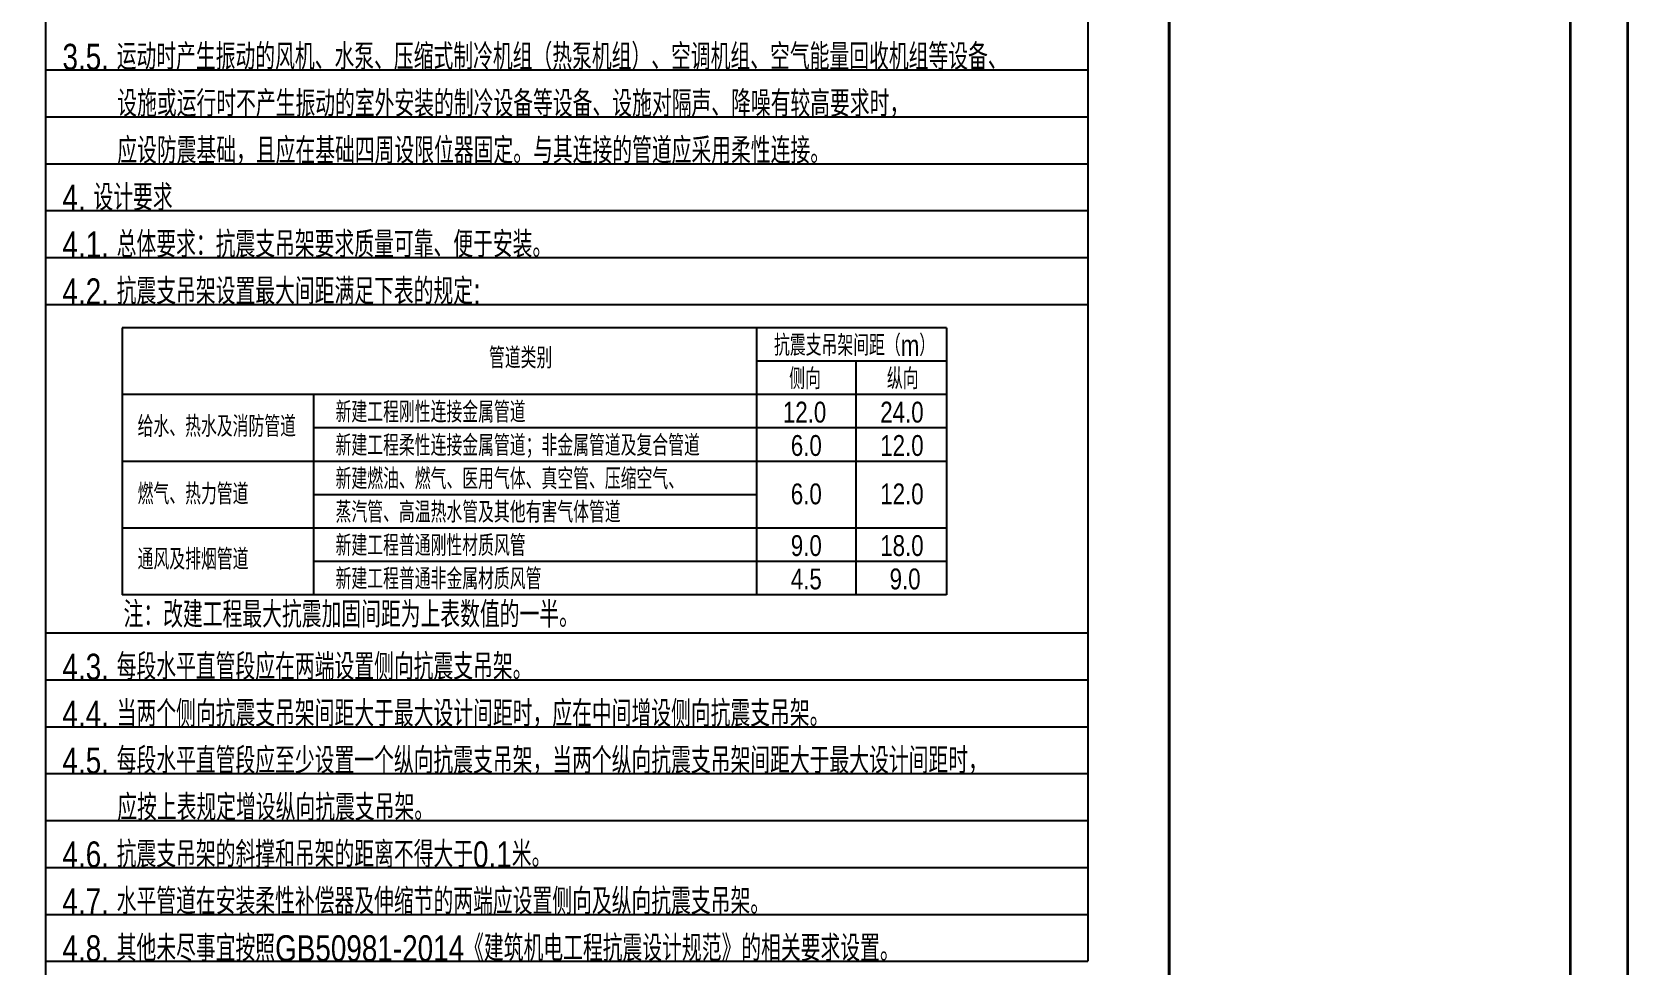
# Model space of a CAD drawing. Extents: x -976302 to -776254, y 5665 to 231437.
# Drawn here: x -806907 to -776254, y 99714 to 117613 of the extents above; entities that cross this region are included whole.
import ezdxf
from ezdxf.enums import TextEntityAlignment as Align

# ---------------------------------------------------------------- set-up
doc = ezdxf.new("R2010")
doc.units = 0
doc.header["$LTSCALE"] = 1000
doc.header["$MEASUREMENT"] = 0
doc.layers.add('0-cxFrame', color=155, linetype='Continuous')
doc.layers.add('暖通', color=7, linetype='Continuous')
doc.layers.add('0-cxText', color=131, linetype='Continuous', lineweight=25)
doc.styles.add('cx_tuming', font='simhei.ttf')
doc.styles.add('cx_tuqian1', font='')
doc.styles.add('YW', font='fsdb_e.shx', dxfattribs={"bigfont": 'fsdb.shx'})
doc.styles.add('黑体', font='simhei.ttf', dxfattribs={"height": 12})
doc.styles.get('cx_tuqian1').set_extended_font_data('SimSun')

# ---------------------------------------------------------------- blocks, each defined once
blk = doc.blocks.new('zjcx_T1(Dragon)')
at = {"layer": '0-cxFrame', "const_width": 50}
blk.add_lwpolyline([(-7000, 0), (0, 0), (0, 57400), (-7000, 57400)], close=True, dxfattribs=at)
blk = doc.blocks.new('TK22.A1 L(Dragon)')
at = {"layer": '0-cxFrame', "color": 7, "const_width": 0.5}
blk.add_lwpolyline([(0, 0), (-841, 0), (-841, 594), (0, 594)], close=True, dxfattribs=at)
at = {"layer": '0-cxFrame', "const_width": 0.5}
for points in [[(-80, 10), (-821, 10), (-821, 584), (-80, 584)], [(-10, 10), (-80, 10), (-80, 584), (-10, 584)]]:
    blk.add_lwpolyline(points, close=True, dxfattribs=at)
at = {"layer": '0-cxFrame', "xscale": 0.01, "yscale": 0.01, "zscale": 0.01}
blk.add_blockref('zjcx_T1(Dragon)', (-10, 10), dxfattribs=at)
at = {"style": '黑体', "flags": 4}
blk.add_attdef('图幅', text='', height=3.3, dxfattribs=at).set_placement((-40, 3), align=Align.RIGHT)
at = {"layer": '0-cxText', "flags": 4}
for tag, height, style, p in [('建设单位', 3.5, 'cx_tuming', (-45, 240)), ('项目名称', 3.5, 'cx_tuming', (-45, 210)), ('子项名称', 3.5, 'cx_tuming', (-45, 180)), ('工程编号', 3.3, 'cx_tuqian1', (-35, 165)), ('图名1', 3.5, 'cx_tuming', (-45, 87)), ('图名2', 3.5, 'cx_tuming', (-45, 79)), ('图名3', 3.5, 'cx_tuming', (-45, 71)), ('出图日期', 3.3, 'cx_tuqian1', (-39, 60)), ('专业', 3.3, 'cx_tuqian1', (-55, 52)), ('图号', 3.3, 'cx_tuqian1', (-55, 44)), ('版次', 3.3, 'cx_tuqian1', (-20, 44))]:
    blk.add_attdef(tag, text='', height=height, dxfattribs=dict(at, style=style)).set_placement(p, align=Align.MIDDLE)
at = {"layer": 'Defpoints', "color": 6, "flags": 4}
for tag, height, style, p in [('tufu', 3.3, '黑体', (-12, 12)), ('dwfname', 4, 'cx_tuqian1', (-80, 3))]:
    blk.add_attdef(tag, text='', height=height, dxfattribs=dict(at, style=style)).set_placement(p, align=Align.RIGHT)

msp = doc.modelspace()

# ---------------------------------------------------------------- linework, layer by layer
at = {"color": 7}
msp.add_line((-791095, 111295.6), (-791095, 106815.6), dxfattribs=at)
msp.add_line((-791095, 111295.6), (-791095, 106815.6), dxfattribs=at)
at = {"layer": '暖通', "color": 7}
for p, q in [((-806647.1, 130385.3), (-806647.1, 75603.5)), ((-806647.1, 130385.3), (-806647.1, 72132.5)), ((-786642.6, 130385.3), (-786642.6, 102485.3)), ((-786642.6, 130385.3), (-786642.6, 99785.3)), ((-806647.1, 116885.3), (-786642.6, 116885.3)), ((-806647.1, 116885.3), (-786642.6, 116885.3)), ((-806647.1, 115985.3), (-786642.6, 115985.3)), ((-806647.1, 115985.3), (-786642.6, 115985.3)), ((-806647.1, 115085.3), (-786642.6, 115085.3)), ((-806647.1, 115085.3), (-786642.6, 115085.3)), ((-806647.1, 114185.3), (-786642.6, 114185.3)), ((-806647.1, 114185.3), (-786642.6, 114185.3)), ((-806647.1, 113285.3), (-786642.6, 113285.3)), ((-806647.1, 113285.3), (-786642.6, 113285.3)), ((-806647.1, 112385.3), (-786642.6, 112385.3)), ((-806647.1, 112385.3), (-786642.6, 112385.3)), ((-805174.5, 111935.6), (-805174.5, 106815.6)), ((-789355.6, 111935.6), (-805174.5, 111935.6)), ((-805174.5, 111935.6), (-805174.5, 106815.6)), ((-789355.6, 111935.6), (-805174.5, 111935.6)), ((-792997.6, 111935.6), (-792997.6, 106815.6)), ((-792997.6, 111935.6), (-792997.6, 106815.6)), ((-789355.6, 111935.6), (-789355.6, 106815.6)), ((-789355.6, 111935.6), (-789355.6, 106815.6)), ((-789355.6, 111295.6), (-792997.6, 111295.6)), ((-789355.6, 111295.6), (-792997.6, 111295.6)), ((-789355.6, 110655.6), (-805174.5, 110655.6)), ((-789355.6, 110655.6), (-805174.5, 110655.6)), ((-801503.4, 110655.6), (-801503.4, 106815.6)), ((-801503.4, 110655.6), (-801503.4, 106815.6)), ((-789355.6, 110015.6), (-801503.4, 110015.6)), ((-789355.6, 110015.6), (-801503.4, 110015.6)), ((-789355.6, 109375.6), (-805174.5, 109375.6)), ((-789355.6, 109375.6), (-805174.5, 109375.6)), ((-792997.6, 108735.6), (-801503.4, 108735.6)), ((-792997.6, 108735.6), (-801503.4, 108735.6)), ((-789355.6, 108095.6), (-805174.5, 108095.6)), ((-789355.6, 108095.6), (-805174.5, 108095.6)), ((-789355.6, 107455.6), (-801503.4, 107455.6)), ((-789355.6, 107455.6), (-801503.4, 107455.6)), ((-789355.6, 106815.6), (-805174.5, 106815.6)), ((-789355.6, 106815.6), (-805174.5, 106815.6)), ((-806647.1, 106085.3), (-786642.6, 106085.3)), ((-806647.1, 106085.3), (-786642.6, 106085.3)), ((-806647.1, 105185.3), (-786642.6, 105185.3)), ((-806647.1, 105185.3), (-786642.6, 105185.3)), ((-806647.1, 104285.3), (-786642.6, 104285.3)), ((-806647.1, 104285.3), (-786642.6, 104285.3)), ((-806647.1, 103385.3), (-786642.6, 103385.3)), ((-806647.1, 103385.3), (-786642.6, 103385.3)), ((-806647.1, 102485.3), (-786642.6, 102485.3)), ((-806647.1, 102485.3), (-786642.6, 102485.3)), ((-806647.1, 101585.3), (-786642.6, 101585.3)), ((-806647.1, 101585.3), (-786642.6, 101585.3)), ((-806647.1, 100685.3), (-786642.6, 100685.3)), ((-806647.1, 100685.3), (-786642.6, 100685.3)), ((-806647.1, 99785.3), (-786642.6, 99785.3)), ((-806647.1, 99785.3), (-786642.6, 99785.3))]:
    msp.add_line(p, q, dxfattribs=at)

# ---------------------------------------------------------------- block references
at = {"layer": '0-cxFrame', "xscale": 110, "yscale": 110, "zscale": 110}
msp.add_blockref('TK22.A1 L(Dragon)', (-776281.3, 71032.5), dxfattribs=at)

# ---------------------------------------------------------------- texts
at = {"layer": '暖通', "color": 7, "style": 'YW', "width": 0.8}
for s, height, p in [('3.5. 运动时产生振动的风机、水泵、压缩式制冷机组（热泵机组）、空调机组、空气能量回收机组等设备、', 500, (-806321.1, 116885.3)), ('3.5. 运动时产生振动的风机、水泵、压缩式制冷机组（热泵机组）、空调机组、空气能量回收机组等设备、', 500, (-806321.1, 116885.3)), ('设施或运行时不产生振动的室外安装的制冷设备等设备、设施对隔声、降噪有较高要求时，', 500, (-805269.2, 115985.3)), ('设施或运行时不产生振动的室外安装的制冷设备等设备、设施对隔声、降噪有较高要求时，', 500, (-805269.2, 115985.3)), ('应设防震基础，且应在基础四周设限位器固定。与其连接的管道应采用柔性连接。', 500, (-805269.2, 115085.3)), ('应设防震基础，且应在基础四周设限位器固定。与其连接的管道应采用柔性连接。', 500, (-805269.2, 115085.3)), ('4. 设计要求', 500, (-806321.1, 114185.3)), ('4. 设计要求', 500, (-806321.1, 114185.3)), ('4.1. 总体要求：抗震支吊架要求质量可靠、便于安装。', 500, (-806321.1, 113285.3)), ('4.1. 总体要求：抗震支吊架要求质量可靠、便于安装。', 500, (-806321.1, 113285.3)), ('4.2. 抗震支吊架设置最大间距满足下表的规定:', 500, (-806321.1, 112385.3)), ('4.2. 抗震支吊架设置最大间距满足下表的规定:', 500, (-806321.1, 112385.3)), ('管道类别', 400, (-798135.8, 111158.2)), ('管道类别', 400, (-798135.8, 111158.2)), ('抗震支吊架间距（m）', 400, (-792664.5, 111399.8)), ('抗震支吊架间距（m）', 400, (-792664.5, 111399.8)), ('侧向', 400, (-792372.8, 110759.8)), ('侧向', 400, (-792372.8, 110759.8)), ('纵向', 400, (-790497.9, 110759.8)), ('纵向', 400, (-790497.9, 110759.8)), ('新建工程刚性连接金属管道', 400, (-801079.7, 110119.8)), ('新建工程刚性连接金属管道', 400, (-801079.7, 110119.8)), ('12.0', 400, (-792494.4, 110119.8)), ('12.0', 400, (-792494.4, 110119.8)), ('24.0', 400, (-790625.8, 110119.8)), ('24.0', 400, (-790625.8, 110119.8)), ('给水、热水及消防管道', 400, (-804879, 109845.3)), ('给水、热水及消防管道', 400, (-804879, 109845.3)), ('新建工程柔性连接金属管道；非金属管道及复合管道', 400, (-801079.7, 109479.8)), ('新建工程柔性连接金属管道；非金属管道及复合管道', 400, (-801079.7, 109479.8)), ('6.0', 400, (-792342.2, 109479.8)), ('6.0', 400, (-792342.2, 109479.8)), ('12.0', 400, (-790625.8, 109479.8)), ('12.0', 400, (-790625.8, 109479.8)), ('新建燃油、燃气、医用气体、真空管、压缩空气、', 400, (-801079.7, 108839.8)), ('新建燃油、燃气、医用气体、真空管、压缩空气、', 400, (-801079.7, 108839.8)), ('燃气、热力管道', 400, (-804879, 108548.3)), ('燃气、热力管道', 400, (-804879, 108548.3)), ('6.0', 400, (-792342.2, 108551.4)), ('6.0', 400, (-792342.2, 108551.4)), ('12.0', 400, (-790625.8, 108551.4)), ('12.0', 400, (-790625.8, 108551.4)), ('蒸汽管、高温热水管及其他有害气体管道', 400, (-801079.7, 108199.8)), ('蒸汽管、高温热水管及其他有害气体管道', 400, (-801079.7, 108199.8)), ('新建工程普通刚性材质风管', 400, (-801079.7, 107559.8)), ('新建工程普通刚性材质风管', 400, (-801079.7, 107559.8)), ('9.0', 400, (-792342.2, 107559.8)), ('9.0', 400, (-792342.2, 107559.8)), ('18.0', 400, (-790625.8, 107559.8)), ('18.0', 400, (-790625.8, 107559.8)), ('通风及排烟管道', 400, (-804879, 107296.6)), ('通风及排烟管道', 400, (-804879, 107296.6)), ('新建工程普通非金属材质风管', 400, (-801079.7, 106919.8)), ('新建工程普通非金属材质风管', 400, (-801079.7, 106919.8)), ('4.5', 400, (-792342.2, 106919.8)), ('4.5', 400, (-792342.2, 106919.8)), ('9.0', 400, (-790445.8, 106919.8)), ('9.0', 400, (-790445.8, 106919.8)), ('注：改建工程最大抗震加固间距为上表数值的一半。', 500, (-805149.1, 106185.3)), ('注：改建工程最大抗震加固间距为上表数值的一半。', 500, (-805149.1, 106185.3)), ('4.3. 每段水平直管段应在两端设置侧向抗震支吊架。', 500, (-806321.1, 105185.3)), ('4.3. 每段水平直管段应在两端设置侧向抗震支吊架。', 500, (-806321.1, 105185.3)), ('4.4. 当两个侧向抗震支吊架间距大于最大设计间距时，应在中间增设侧向抗震支吊架。', 500, (-806321.1, 104285.3)), ('4.4. 当两个侧向抗震支吊架间距大于最大设计间距时，应在中间增设侧向抗震支吊架。', 500, (-806321.1, 104285.3)), ('4.5. 每段水平直管段应至少设置一个纵向抗震支吊架，当两个纵向抗震支吊架间距大于最大设计间距时，', 500, (-806321.1, 103385.3)), ('4.5. 每段水平直管段应至少设置一个纵向抗震支吊架，当两个纵向抗震支吊架间距大于最大设计间距时，', 500, (-806321.1, 103385.3)), ('应按上表规定增设纵向抗震支吊架。', 500, (-805269.2, 102485.3)), ('应按上表规定增设纵向抗震支吊架。', 500, (-805269.2, 102485.3)), ('4.6. 抗震支吊架的斜撑和吊架的距离不得大于0.1米。', 500, (-806321.1, 101585.3)), ('4.6. 抗震支吊架的斜撑和吊架的距离不得大于0.1米。', 500, (-806321.1, 101585.3)), ('4.7. 水平管道在安装柔性补偿器及伸缩节的两端应设置侧向及纵向抗震支吊架。', 500, (-806321.1, 100685.3)), ('4.7. 水平管道在安装柔性补偿器及伸缩节的两端应设置侧向及纵向抗震支吊架。', 500, (-806321.1, 100685.3)), ('4.8. 其他未尽事宜按照GB50981-2014《建筑机电工程抗震设计规范》的相关要求设置。', 500, (-806321.1, 99785.3)), ('4.8. 其他未尽事宜按照GB50981-2014《建筑机电工程抗震设计规范》的相关要求设置。', 500, (-806321.1, 99785.3))]:
    msp.add_text(s, height=height, rotation=360, dxfattribs=at).set_placement(p)

doc.saveas('drawing.dxf')
